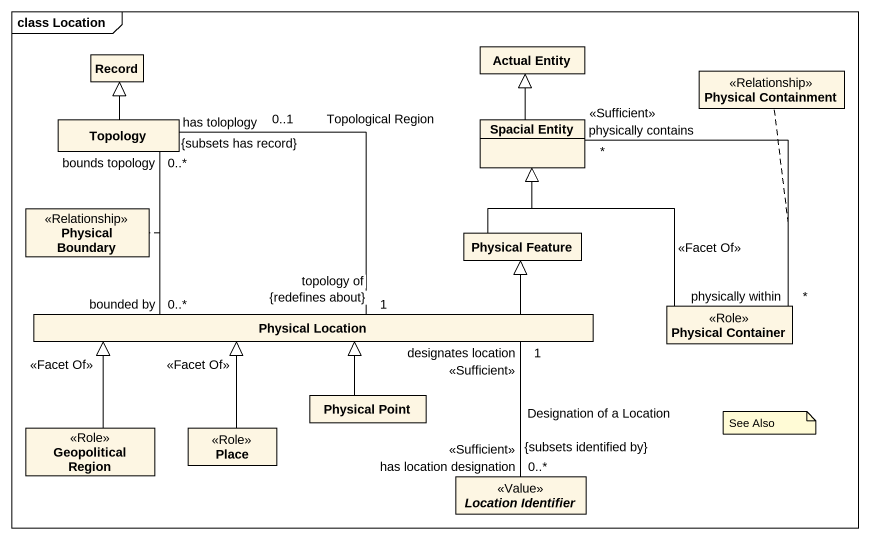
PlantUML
@startuml
mainframe class Location
hide circle
hide empty members
class "Record" as Record_
class "Actual Entity" as Actual_Entity
class "Physical Containment" as Physical_Containment <<Relationship>>
class Topology
class "Spacial Entity" as Spacial_Entity
class "Physical Boundary" as Physical_Boundary <<Relationship>>
class "Physical Feature" as Physical_Feature
class "Physical Location" as Physical_Location
class "Physical Container" as Physical_Container <<Role>>
class "Physical Point" as Physical_Point
class "Geopolitical Region" as Geopolitical_Region <<Role>>
class Place <<Role>>
abstract class "Location Identifier" as Location_Identifier <<Value>>
Topology -up-|> Record_
Topology "0..1\n{subsets has record}\nhas toloplogy" -- "1\n{redefines about}\ntopology of" Physical_Location : Topological Region
Topology "bounds topology\n0..*" -- "bounded by\n0..*" Physical_Location
(Topology, Physical_Location) .. Physical_Boundary
Spacial_Entity -up-|> Actual_Entity
Physical_Feature -up-|> Spacial_Entity
Physical_Location -right-|> Physical_Feature
Physical_Container "physically within\n*" -up- "physically contains\n*\n<<Sufficient>>" Spacial_Entity
(Physical_Container, Spacial_Entity) .. Physical_Containment
Physical_Container -up-|> Spacial_Entity : <<Facet Of>>
Physical_Point -up-|> Physical_Location
Geopolitical_Region -right-|> Physical_Location : <<Facet Of>>
Place -up-|> Physical_Location : <<Facet Of>>
Location_Identifier "has location designation\n0..*\n<<Sufficient>>\n{subsets identified by}" -up- "designates location\n1\n<<Sufficient>>" Physical_Location : Designation of a Location
note as N1
  See Also
end note
@enduml
